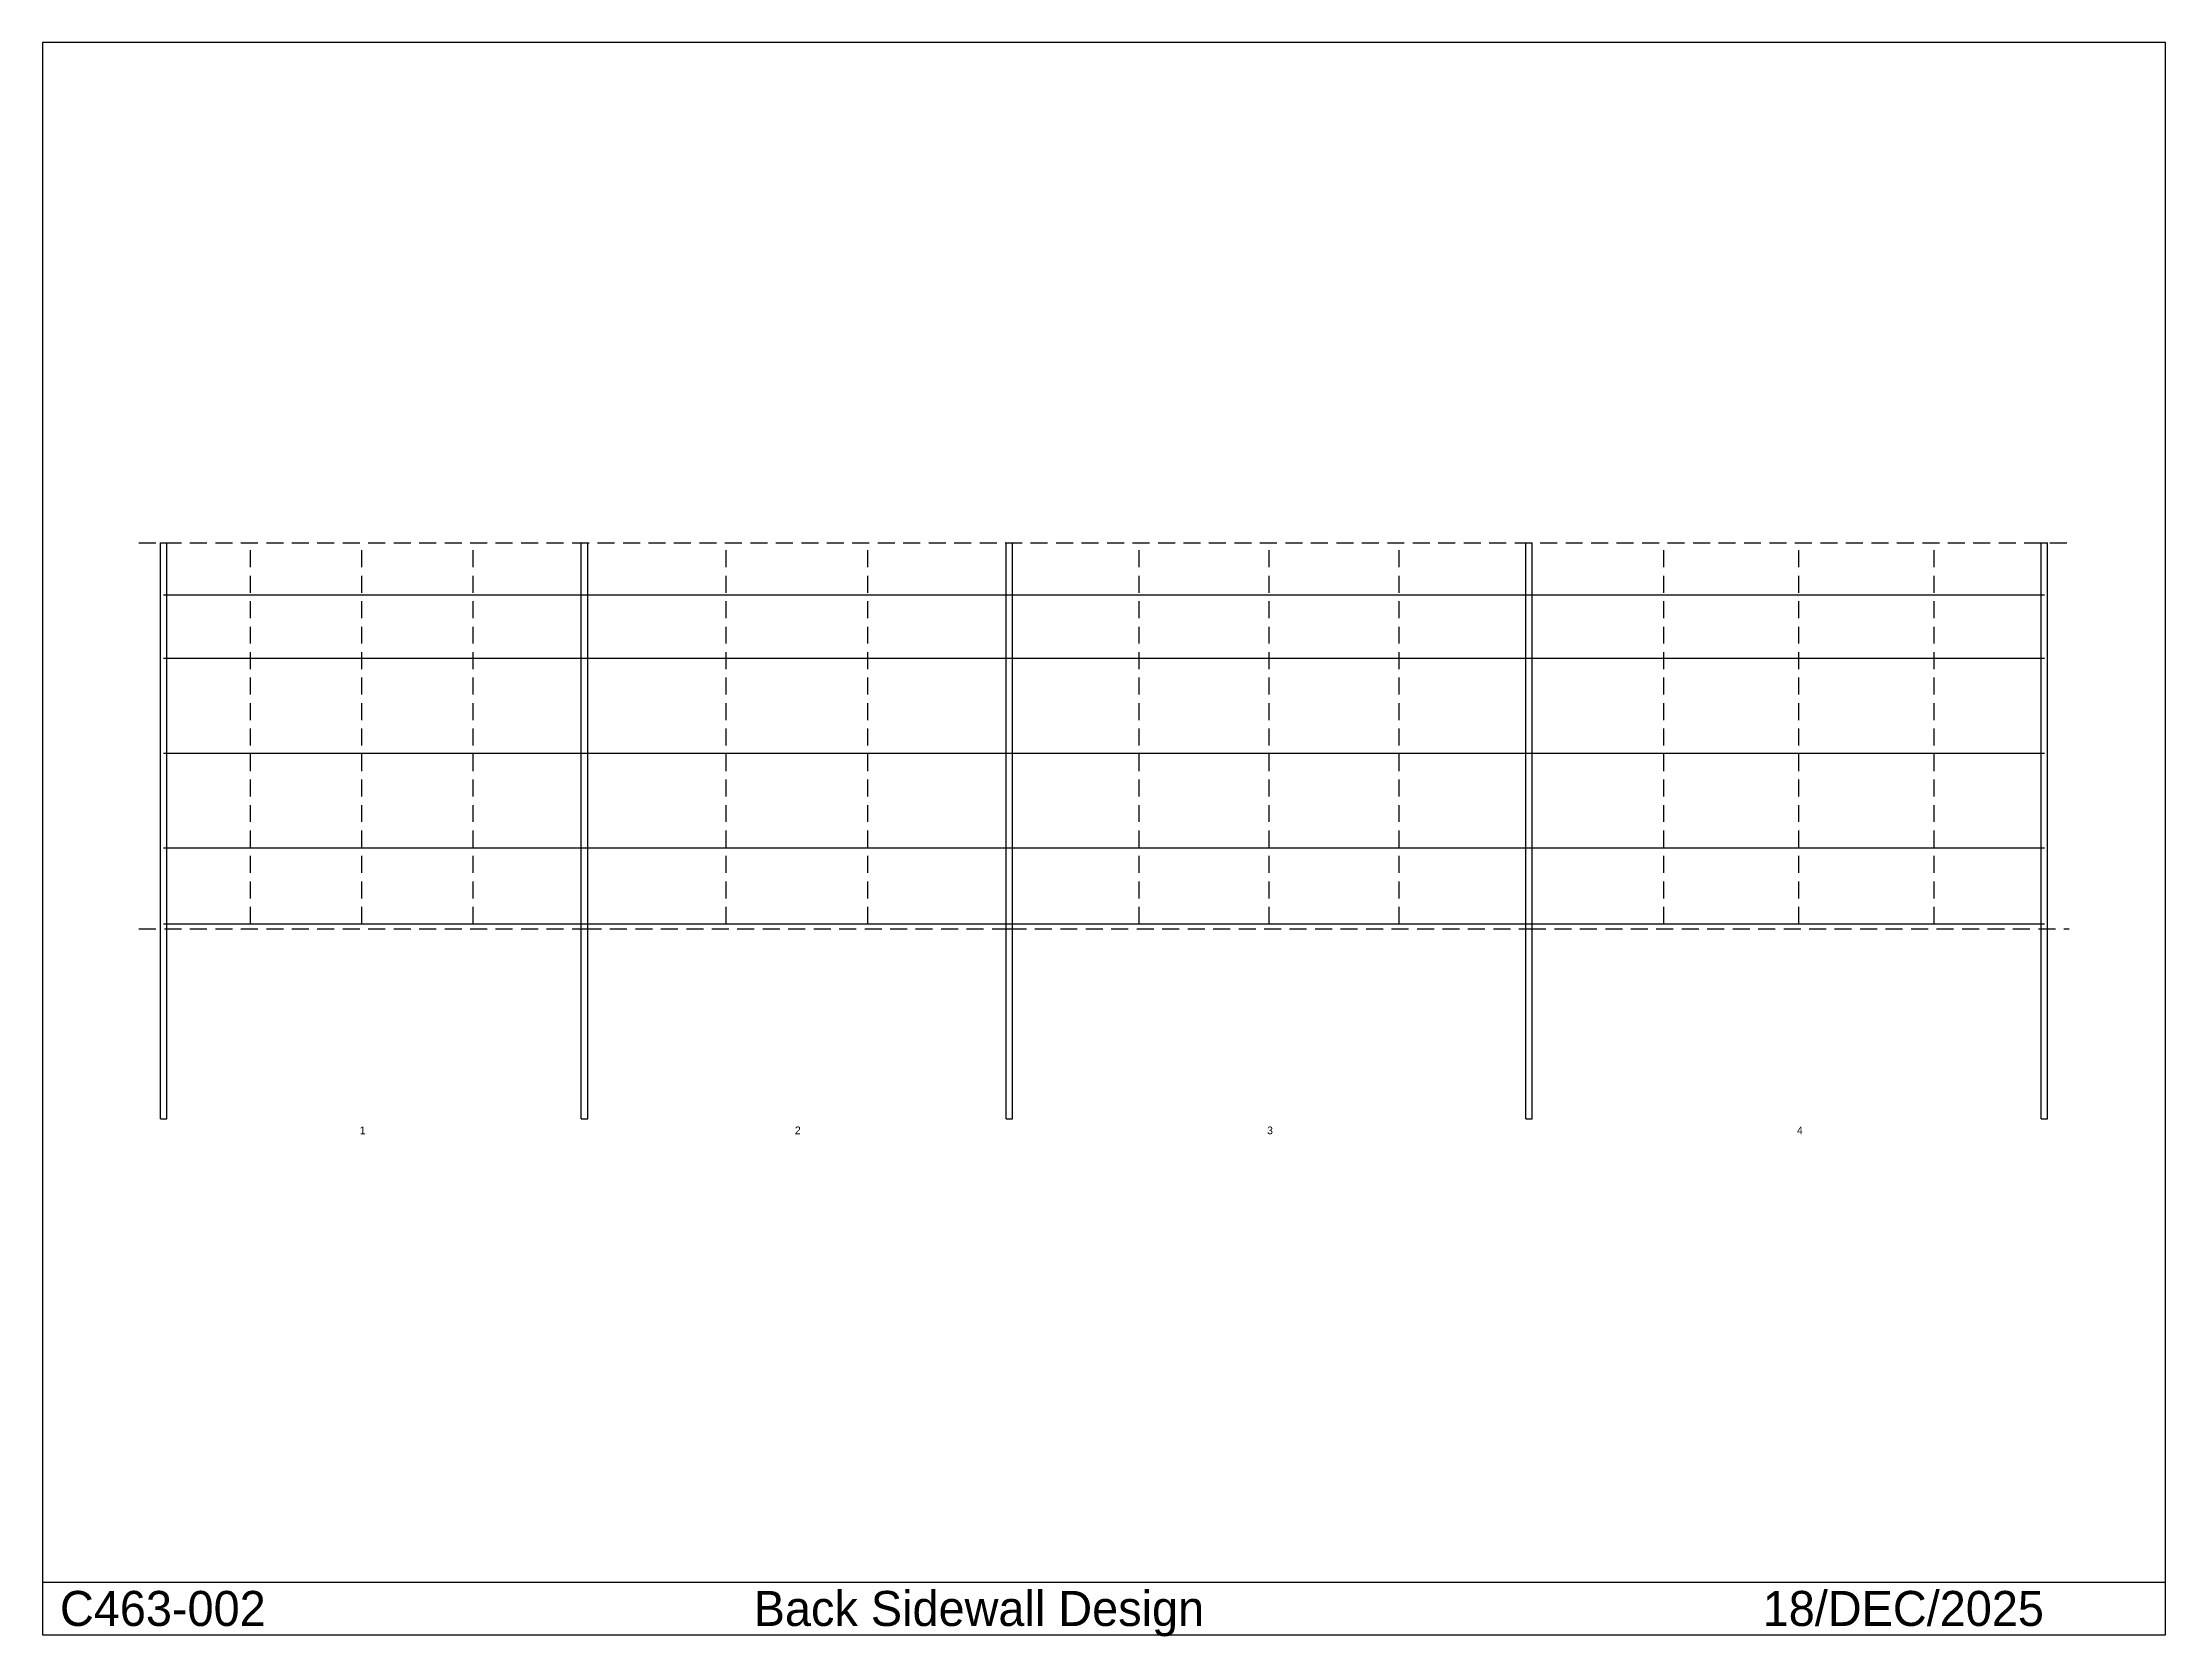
# Model space of a CAD drawing. Extents: x -1525 to 32025, y -8182 to 17009.
import ezdxf

# ---------------------------------------------------------------- set-up
doc = ezdxf.new("R2010")
doc.units = 0
doc.linetypes.add('CONTIN', pattern=[0])
doc.linetypes.add('DASHED', pattern=[402.6, 268.4, -134.2])
doc.layers.get('0').update_dxf_attribs({"linetype": 'CONTIN'})
for name, color, linetype in [('2', 7, 'CONTIN'), ('21', 7, 'CONTIN'), ('4', 5, 'CONTIN'), ('6', 5, 'DASHED'), ('8', 5, 'DASHED')]:
    doc.layers.add(name, color=color, linetype=linetype)

msp = doc.modelspace()

# ---------------------------------------------------------------- linework, layer by layer
for p, q in [((32025, 17009.33), (-1525, 17009.33)), ((-1525, 17009.33), (-1525, -8153.17)), ((32025, -8153.17), (32025, 17009.33)), ((-1525, -7322.808), (32025, -7322.808)), ((-1525, -8153.17), (32025, -8153.17))]:
    msp.add_line(p, q)
at = {"layer": '2'}
for p, q in [((390, 8280), (7040, 8280)), ((7040, 8280), (13754.999, 8280)), ((13754.999, 8280), (21965, 8280)), ((21965, 8280), (30110, 8280)), ((390, 7280), (7040, 7280)), ((7040, 7280), (13754.999, 7280)), ((13754.999, 7280), (21965, 7280)), ((21965, 7280), (30110, 7280)), ((390, 5780), (7040, 5780)), ((7040, 5780), (13754.999, 5780)), ((13754.999, 5780), (21965, 5780)), ((21965, 5780), (30110, 5780)), ((390, 4280), (7040, 4280)), ((7040, 4280), (13754.999, 4280)), ((13754.999, 4280), (21965, 4280)), ((21965, 4280), (30110, 4280)), ((390, 3080), (7040, 3080)), ((7040, 3080), (13754.999, 3080)), ((13754.999, 3080), (21965, 3080)), ((21965, 3080), (30110, 3080))]:
    msp.add_line(p, q, dxfattribs=at)
at = {"layer": '4'}
for p, q in [((339.2, 0), (339.2, 9100)), ((339.2, 9100), (440.8, 9100)), ((440.8, 0), (440.8, 9100)), ((6989.2, 0), (6989.2, 9100)), ((6989.2, 9100), (7090.8, 9100)), ((7090.8, 0), (7090.8, 9100)), ((13704.199, 0), (13704.199, 9100)), ((13704.199, 9100), (13805.8, 9100)), ((13805.8, 0), (13805.8, 9100)), ((21914.201, 0), (21914.201, 9100)), ((21914.201, 9100), (22015.799, 9100)), ((22015.799, 0), (22015.799, 9100)), ((30059.201, 0), (30059.201, 9100)), ((30059.201, 9100), (30160.799, 9100)), ((30160.799, 0), (30160.799, 9100)), ((339.2, 0), (440.8, 0)), ((6989.2, 0), (7090.8, 0)), ((13704.199, 0), (13805.8, 0)), ((21914.201, 0), (22015.799, 0)), ((30059.201, 0), (30160.799, 0))]:
    msp.add_line(p, q, dxfattribs=at)
at = {"layer": '6'}
for p, q in [((1760, 3080), (1760, 9100)), ((3520, 3080), (3520, 9100)), ((5280, 3080), (5280, 9100)), ((9278.333, 3080), (9278.333, 9100)), ((11516.666, 3080), (11516.666, 9100)), ((15807.5, 3080), (15807.5, 9100)), ((17860, 3080), (17860, 9100)), ((19912.5, 3080), (19912.5, 9100)), ((24098.752, 3080), (24098.752, 9100)), ((26232.5, 3080), (26232.5, 9100)), ((28366.248, 3080), (28366.248, 9100))]:
    msp.add_line(p, q, dxfattribs=at)
at = {"layer": '8'}
for p, q in [((0, 9100), (30500, 9100)), ((0, 3000), (7040, 3000)), ((7040, 3000), (13754.999, 3000)), ((13754.999, 3000), (21965, 3000)), ((21965, 3000), (30500, 3000))]:
    msp.add_line(p, q, dxfattribs=at)

# ---------------------------------------------------------------- texts
for s, p in [('C463-002', (-1248.212, -8014.776)), ('Back Sidewall Design', (9714.25, -8014.776)), ('18/DEC/2025', (25658.887, -8014.776))]:
    msp.add_text(s, height=553.575).set_placement(p)
at = {"layer": '21'}
for s, p in [('  1', (3398.08, -243.84)), ('  2', (10275.579, -243.84)), ('  3', (17738.08, -243.84)), ('  4', (26110.58, -243.84))]:
    msp.add_text(s, height=121.92, dxfattribs=at).set_placement(p)

doc.saveas('drawing.dxf')
